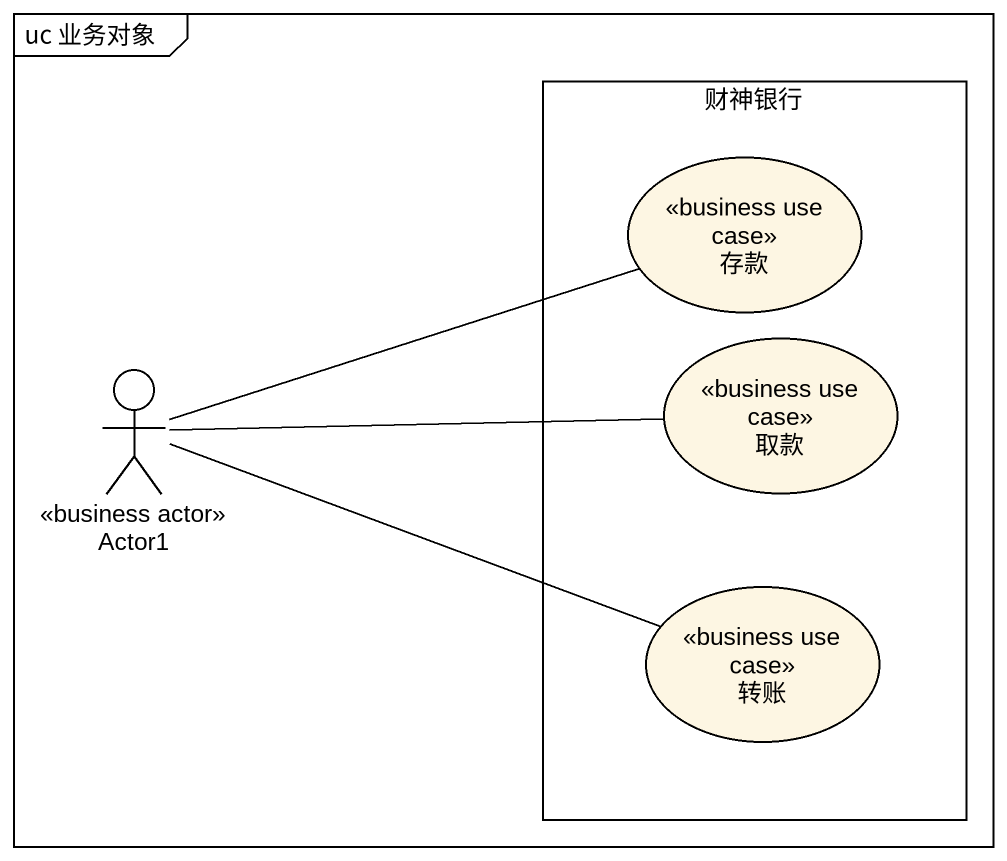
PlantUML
@startuml
mainframe uc 业务对象
rectangle 财神银行 {
  usecase 存款 <<business use case>>
  usecase 取款 <<business use case>>
  usecase 转账 <<business use case>>
}
actor Actor1 <<business actor>>
Actor1 -right- 存款
Actor1 -right- 取款
Actor1 -right- 转账
@enduml
